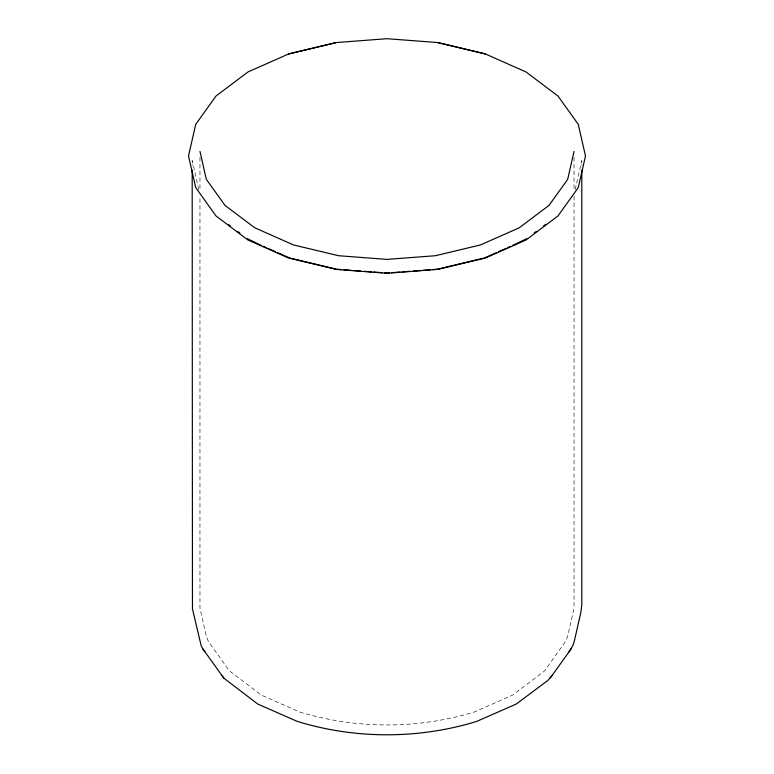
<?xml version="1.0" encoding="UTF-8"?>
<svg xmlns="http://www.w3.org/2000/svg" width="774" height="774" viewBox="0 0 774 774"><rect width="100%" height="100%" fill="white"/><g stroke="black" fill="none" stroke-linecap="round" stroke-linejoin="round"><path stroke-width="0.58" stroke-dasharray="3.87 2.9" d="M575.179 189.669L581.816 160.566L581.816 165.394M198.821 189.669L192.184 160.566L192.184 165.394M574.037 157.451L574.037 190.085M574.037 196.122L574.037 608.18L567.671 636.131L565.707 641.278L544.49 670.99L512.659 695.1L474.665 711.877C417.796 729.302 356.204 729.302 299.335 711.877L261.341 695.1L229.51 670.99L208.293 641.278L206.329 636.131L199.963 608.18L199.963 196.122M199.963 157.451L199.963 190.085"/><path stroke-width="1.16" d="M574.037 151.414L567.671 179.365L548.979 205.41L519.257 227.769L480.519 244.932L435.414 255.72L387 259.396L338.586 255.72L293.481 244.932L254.743 227.769L225.021 205.41L206.329 179.365L199.963 151.414M568.987 651.911L572.895 645.477L574.153 641.81L580.761 612.853L581.816 604.794L581.816 170.222M192.184 170.222L192.455 608.857L201.105 645.477L202.836 648.864L223.831 678.15L257.819 704.088L297.342 721.426C355.508 739.247 418.492 739.247 476.658 721.426L516.181 704.088L547.857 680.433L552.114 675.412M550.169 678.15L571.164 648.864M526.63 238.682L512.756 245.406M534.137 233.032L536.014 231.62M543.512 225.979L545.389 224.566M437.678 269.42L485.356 258.023L526.097 239.979L558.006 215.927L578.275 187.627L585.492 155.99L578.275 124.353L558.006 96.044L526.097 72.001L485.356 53.948L437.678 42.551L387 38.7L336.322 42.551L288.644 53.948L247.903 72.001L215.994 96.044L195.725 124.353L188.508 155.99L195.725 187.627L215.994 215.927L247.903 239.979L288.644 258.023L336.322 269.42L387 273.28L437.91 269.371M484.408 257.965L496.405 252.653M498.582 251.685L505.122 248.793M507.309 247.825L510.579 246.374M336.322 42.551L288.644 53.948M483.228 258.245L437.416 269.207L432.618 269.565M389.399 272.854L384.601 272.854M391.799 272.671L400.206 272.032M402.606 271.848L409.814 271.306M413.413 271.026L420.611 270.484M423.01 270.3L430.218 269.749M341.382 269.565L336.584 269.207L290.772 258.245M343.782 269.749L350.99 270.3M353.389 270.484L360.587 271.026M364.186 271.306L371.394 271.848M373.794 272.032L382.201 272.671M485.356 53.948L437.678 42.551M261.244 245.406L247.37 238.682M263.421 246.374L266.691 247.825M268.878 248.793L275.418 251.685M277.595 252.653L289.592 257.965M228.611 224.566L230.488 225.979M237.986 231.62L239.863 233.032M221.886 675.412L223.831 678.15M202.836 648.864L205.013 651.911"/></g></svg>
